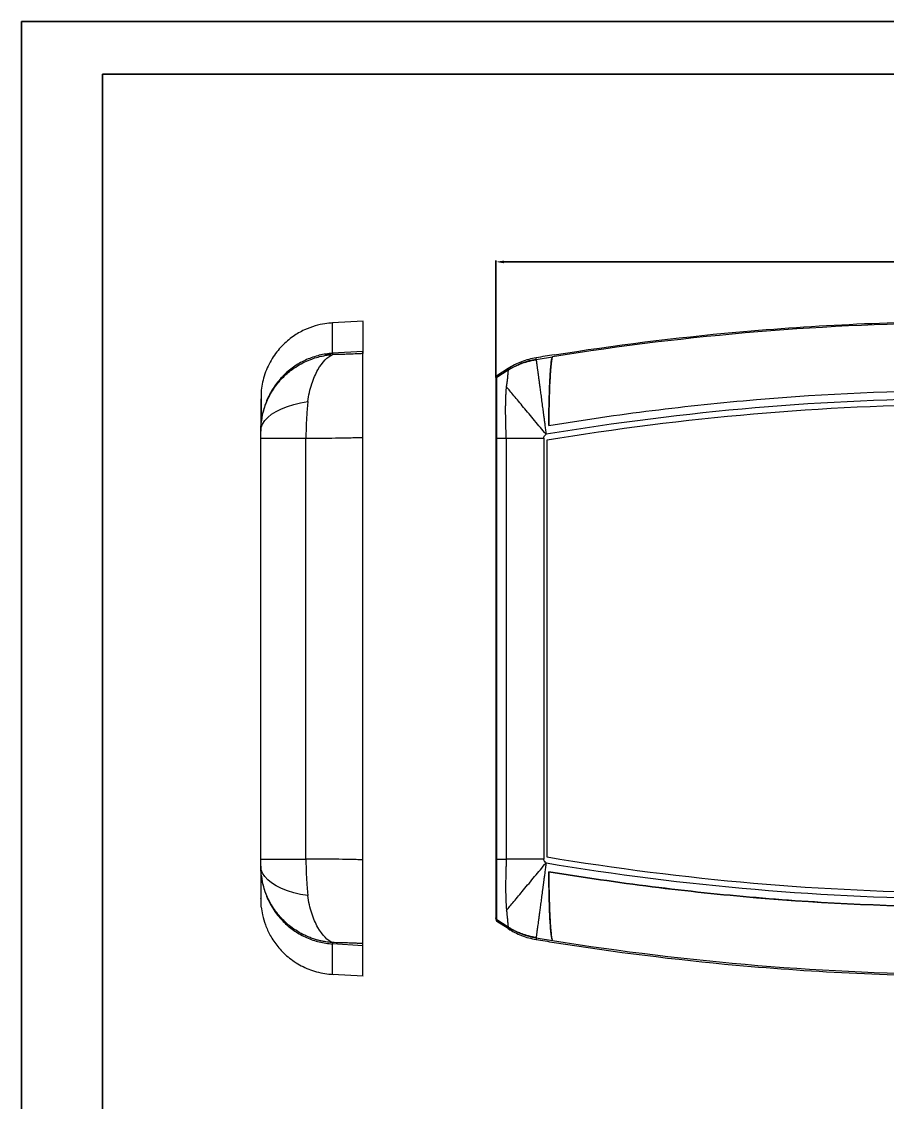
# Model space of a CAD drawing. Header units: inches. Extents: x 2883 to 4028, y 1129 to 1398.
# Drawn here: x 2882.9 to 2988.1, y 1266.4 to 1397.8 of the extents above; entities that cross this region are included whole.
import ezdxf

# ---------------------------------------------------------------- set-up
doc = ezdxf.new("R2010")
doc.units = ezdxf.units.IN
doc.header["$LTSCALE"] = 15
doc.styles.get("Standard").update_dxf_attribs({"font": 'txt', "bigfont": 'gbcbig.shx'})
doc.dimstyles.new('2.5', dxfattribs={"dimtxt": 2, "dimasz": 1, "dimexe": 0.18, "dimexo": 0.0625, "dimgap": 0.09, "dimtad": 0, "dimdsep": 46, "dimtxsty": 'Standard', "dimcen": 1, "dimclrd": 3, "dimclre": 3, "dimadec": 0, "dimazin": 2, "dimtfac": 1, "dimtofl": 0, "dimtmove": 0, "dimatfit": 3, "dimfxl": 1, "dimtolj": 1, "dimtzin": 0, "dimarcsym": 0})

# ---------------------------------------------------------------- blocks, each defined once
blk = doc.blocks.new('*D268')
at = {"color": 3, "lineweight": -2}
for p, q in [((2940.54, 1354.51), (2940.54, 1368.74)), ((2941.54, 1368.56), (2995.81, 1368.56)), ((3056.94, 1368.56), (3002.66, 1368.56)), ((3057.94, 1347.28), (3057.94, 1368.74))]:
    blk.add_line(p, q, dxfattribs=at)
at = {"color": 3}
for points in [[(2941.54, 1368.72), (2941.54, 1368.39), (2940.54, 1368.56)], [(3056.94, 1368.72), (3056.94, 1368.39), (3057.94, 1368.56)]]:
    blk.add_solid(points, dxfattribs=at)
at = {"layer": 'Defpoints', "color": 0}
for p in [(3057.94, 1368.56), (2940.54, 1354.45), (3057.94, 1347.22)]:
    blk.add_point(p, dxfattribs=at)
at = {"color": 0, "insert": (2999.24, 1368.56), "char_height": 2, "attachment_point": 5}
blk.add_mtext('\\A1;117.4', dxfattribs=at)

msp = doc.modelspace()

# ---------------------------------------------------------------- linework, layer by layer
for p, q in [((2882.911, 1397.774), (3263.365, 1397.774)), ((2882.911, 1397.774), (2882.911, 1128.767)), ((2892.756, 1391.369), (3256.96, 1391.369)), ((2892.756, 1391.369), (2892.756, 1135.172))]:
    msp.add_line(p, q)
at = {"color": 7, "linetype": 'Continuous', "lineweight": 15}
for p, q in [((2924.409, 1361.332), (2920.684, 1361.137)), ((2924.387, 1357.665), (2920.706, 1357.441)), ((2924.387, 1356.146), (2924.387, 1357.665)), ((2945.446, 1356.703), (2945.446, 1356.898)), ((2942.045, 1355.585), (2940.674, 1354.701)), ((2942.044, 1355.392), (2940.674, 1354.511)), ((2942.044, 1355.392), (2942.045, 1355.393)), ((2942.045, 1355.585), (2942.045, 1355.393)), ((2940.537, 1354.449), (2940.537, 1354.259)), ((2940.674, 1354.701), (2940.674, 1354.511)), ((2912.042, 1352.951), (2912.032, 1352.951)), ((2947.069, 1348.754), (2946.99, 1348.66)), ((2911.987, 1347.121), (2917.47, 1347.121)), ((2911.987, 1295.942), (2911.987, 1347.121)), ((2917.47, 1295.942), (2917.47, 1347.121)), ((2924.387, 1295.847), (2924.387, 1347.215)), ((2940.537, 1347.125), (2940.537, 1295.937)), ((2940.684, 1347.125), (2941.824, 1347.125)), ((2940.684, 1295.937), (2940.684, 1347.125)), ((2941.824, 1347.125), (2941.824, 1295.937)), ((2946.388, 1347.125), (2946.388, 1295.937)), ((2946.787, 1296.159), (2946.787, 1346.903)), ((2911.987, 1295.942), (2917.47, 1295.942)), ((2940.684, 1295.937), (2941.824, 1295.937)), ((2947.069, 1294.308), (2946.99, 1294.402)), ((2912.032, 1290.111), (2912.042, 1290.111)), ((2940.537, 1288.803), (2940.537, 1288.613)), ((2942.044, 1287.671), (2940.674, 1288.551)), ((2940.674, 1288.361), (2940.674, 1288.551)), ((2942.045, 1287.477), (2940.674, 1288.361)), ((2924.387, 1285.397), (2924.387, 1286.916)), ((2942.045, 1287.669), (2942.045, 1287.477)), ((2924.387, 1285.397), (2920.706, 1285.621)), ((2920.684, 1281.925), (2924.409, 1281.73)), ((2920.706, 1281.959), (2920.706, 1281.959))]:
    msp.add_line(p, q, dxfattribs=at)
at = {"color": 7, "linetype": 'Continuous', "lineweight": 15, "flags": 128}
for points in [[(2911.987, 1347.985), (2912.041, 1348.415), (2912.203, 1348.839), (2912.469, 1349.252), (2912.837, 1349.648), (2913.302, 1350.023), (2913.858, 1350.372), (2914.497, 1350.689), (2915.211, 1350.971), (2915.992, 1351.214), (2916.829, 1351.416), (2917.71, 1351.573)], [(2917.71, 1291.49), (2916.829, 1291.646), (2915.992, 1291.848), (2915.211, 1292.091), (2914.497, 1292.373), (2913.858, 1292.691), (2913.302, 1293.039), (2912.837, 1293.414), (2912.469, 1293.81), (2912.203, 1294.223), (2912.041, 1294.647), (2911.987, 1295.077)], [(2945.446, 1286.359), (2945.446, 1286.262), (2945.446, 1286.164)]]:
    msp.add_lwpolyline(points, dxfattribs=at)
at = {"color": 7, "linetype": 'Continuous', "lineweight": 15}
for centre, start, end in [((2946.916, 1347.816), 99.39147, 122.73229), ((2946.916, 1295.246), 237.26771, 260.60853)]:
    msp.add_arc(centre, 9.008, start, end, dxfattribs=at)
for points, knots in [([(2920.776, 1361.142), (2920.44, 1361.116), (2919.705, 1361.059), (2918.528, 1360.788), (2917.215, 1360.295), (2916.094, 1359.646), (2915.2, 1358.955), (2914.533, 1358.327), (2913.908, 1357.604), (2913.342, 1356.791), (2912.854, 1355.896), (2912.465, 1354.933), (2912.181, 1353.946), (2912.09, 1353.275), (2912.046, 1352.951)], [0, 0, 0, 0, 0.0776375, 0.1696974, 0.2769383, 0.3994945, 0.4663693, 0.5366606, 0.6100469, 0.6861112, 0.7643462, 0.844167, 0.9249312, 1, 1, 1, 1]), ([(2924.387, 1361.316), (2924.387, 1361.321), (2924.387, 1361.351), (2924.387, 1361.215), (2924.387, 1360.841), (2924.387, 1360.098), (2924.387, 1359.074), (2924.387, 1358.135), (2924.387, 1357.665)], [0, 0, 0, 0, 0.0317558, 0.1853752, 0.3885509, 0.5919198, 0.7958651, 1, 1, 1, 1]), ([(3047.73, 1357.441), (3031.144, 1359.952), (3014.367, 1361.205), (2980.77, 1361.065), (2964.008, 1359.672), (2947.444, 1357.028)], [0, 0, 0, 0, 0.5, 0.5, 1, 1, 1, 1]), ([(2947.637, 1357.254), (2954.982, 1358.422), (2962.349, 1359.343), (2974.627, 1360.454), (2979.524, 1360.785), (2989.338, 1361.226), (2994.256, 1361.335), (3009.036, 1361.323), (3018.869, 1360.863), (3034.991, 1359.375), (3041.276, 1358.609), (3047.537, 1357.665)], [0.09727704, 0.09727704, 0.09727704, 0.09727704, 0.28260282, 0.28260282, 0.40515184, 0.40515184, 0.52770086, 0.52770086, 0.7727989, 0.7727989, 0.93042382, 0.93042382, 0.93042382, 0.93042382]), ([(2911.987, 1347.985), (2911.988, 1348.086), (2911.99, 1348.288), (2912.006, 1348.592), (2912.031, 1348.899), (2912.067, 1349.209), (2912.115, 1349.52), (2912.173, 1349.833), (2912.243, 1350.146), (2912.324, 1350.46), (2912.418, 1350.773), (2912.523, 1351.085), (2912.797, 1351.812), (2913.375, 1352.955), (2914.395, 1354.282), (2915.712, 1355.482), (2916.981, 1356.264), (2918.134, 1356.747), (2918.909, 1356.991), (2919.593, 1357.146), (2920.181, 1357.24), (2920.542, 1357.271), (2920.706, 1357.286)], [0, 0, 0, 0, 0.0215376, 0.0433295, 0.0653682, 0.0876452, 0.1101515, 0.1328773, 0.155812, 0.1789444, 0.2022627, 0.2257544, 0.2494064, 0.3686741, 0.4982889, 0.6048017, 0.7481697, 0.8142158, 0.8721122, 0.9221402, 0.9646477, 1, 1, 1, 1]), ([(2920.706, 1357.441), (2920.157, 1357.407), (2919.62, 1357.325), (2918.831, 1357.132), (2918.57, 1357.056), (2918.055, 1356.881), (2917.799, 1356.781), (2917.047, 1356.447), (2916.573, 1356.184), (2915.898, 1355.729), (2915.68, 1355.567), (2915.256, 1355.223), (2915.05, 1355.04), (2914.46, 1354.469), (2914.105, 1354.059), (2913.627, 1353.4), (2913.477, 1353.173), (2913.195, 1352.704), (2913.064, 1352.462), (2912.704, 1351.725), (2912.51, 1351.219), (2912.208, 1350.175), (2912.101, 1349.635), (2912.042, 1349.087)], [0, 0, 0, 0, 0.125, 0.125, 0.1875, 0.1875, 0.25, 0.25, 0.375, 0.375, 0.4375, 0.4375, 0.5, 0.5, 0.625, 0.625, 0.6875, 0.6875, 0.75, 0.75, 0.875, 0.875, 1, 1, 1, 1]), ([(2917.71, 1351.573), (2917.797, 1352.334), (2917.959, 1353.055), (2918.381, 1354.364), (2918.637, 1354.939), (2919.475, 1356.409), (2920.108, 1357.028), (2920.706, 1357.286)], [0, 0, 0, 0, 0.25, 0.25, 0.5, 0.5, 1, 1, 1, 1]), ([(2919.792, 1357.308), (2919.963, 1357.346), (2920.264, 1357.415), (2920.573, 1357.433), (2920.706, 1357.441)], [0, 0, 0, 0, 0.56732277, 1, 1, 1, 1]), ([(2924.387, 1357.407), (2924.232, 1357.398), (2923.92, 1357.382), (2923.298, 1357.352), (2922.718, 1357.328), (2922.103, 1357.308), (2921.626, 1357.296), (2921.133, 1357.288), (2920.837, 1357.286), (2920.706, 1357.286)], [0, 0, 0, 0, 0.1254548, 0.2507806, 0.5006956, 0.5931903, 0.7499195, 0.8899007, 1, 1, 1, 1]), ([(2924.387, 1347.215), (2924.387, 1347.829), (2924.387, 1348.434), (2924.387, 1349.327), (2924.387, 1349.623), (2924.387, 1350.21), (2924.387, 1350.502), (2924.387, 1351.364), (2924.387, 1351.911), (2924.387, 1352.695), (2924.387, 1352.95), (2924.387, 1353.446), (2924.387, 1353.689), (2924.387, 1354.385), (2924.387, 1354.809), (2924.387, 1355.385), (2924.387, 1355.567), (2924.387, 1355.911), (2924.387, 1356.073), (2924.387, 1356.519), (2924.387, 1356.767), (2924.387, 1357.163), (2924.387, 1357.312), (2924.387, 1357.407)], [0, 0, 0, 0, 0.125, 0.125, 0.1875, 0.1875, 0.25, 0.25, 0.375, 0.375, 0.4375, 0.4375, 0.5, 0.5, 0.625, 0.625, 0.6875, 0.6875, 0.75, 0.75, 0.875, 0.875, 1, 1, 1, 1]), ([(2942.044, 1355.392), (2942.115, 1355.436), (2942.245, 1355.517), (2942.509, 1355.669), (2942.817, 1355.833), (2943.231, 1356.027), (2943.621, 1356.186), (2944.03, 1356.33), (2944.434, 1356.452), (2944.915, 1356.572), (2945.265, 1356.632), (2945.451, 1356.663)], [0, 0, 0, 0, 0.0688641, 0.125094, 0.2500779, 0.3553807, 0.5000512, 0.5950049, 0.710163, 0.8452975, 1, 1, 1, 1]), ([(2945.446, 1356.898), (2944.841, 1356.798), (2944.248, 1356.636), (2943.104, 1356.194), (2942.56, 1355.917), (2942.045, 1355.585)], [0, 0, 0, 0, 0.5, 0.5, 1, 1, 1, 1]), ([(2945.451, 1356.663), (2945.453, 1356.651), (2945.456, 1356.627), (2945.463, 1356.578), (2945.471, 1356.517), (2945.481, 1356.446), (2945.492, 1356.362), (2945.505, 1356.266), (2945.52, 1356.159), (2945.536, 1356.039), (2945.554, 1355.907), (2945.573, 1355.763), (2945.594, 1355.606), (2945.617, 1355.438), (2945.641, 1355.258), (2945.667, 1355.066), (2945.695, 1354.862), (2945.724, 1354.648), (2945.754, 1354.422), (2945.786, 1354.187), (2945.819, 1353.941), (2945.867, 1353.583), (2945.934, 1353.084), (2946.024, 1352.412), (2946.123, 1351.67), (2946.207, 1351.036), (2946.274, 1350.532), (2946.322, 1350.162), (2946.378, 1349.74), (2946.44, 1349.268), (2946.508, 1348.748), (2946.581, 1348.183), (2946.632, 1347.792), (2946.658, 1347.591)], [0, 0, 0, 0, 0.0231051, 0.046486, 0.0701335, 0.094038, 0.1181887, 0.1425743, 0.1671823, 0.1919997, 0.2170127, 0.2422066, 0.267566, 0.293075, 0.318717, 0.3444749, 0.3703311, 0.3962675, 0.4222657, 0.4483072, 0.474373, 0.5004444, 0.5583956, 0.619418, 0.6832021, 0.7493673, 0.774647, 0.8037305, 0.8364776, 0.8727125, 0.9122212, 0.9547489, 1, 1, 1, 1]), ([(2947.444, 1357.028), (2947.415, 1356.994), (2947.387, 1356.912), (2947.345, 1356.718), (2947.332, 1356.642), (2947.305, 1356.465), (2947.291, 1356.365), (2947.252, 1356.031), (2947.227, 1355.766), (2947.192, 1355.31), (2947.18, 1355.148), (2947.158, 1354.803), (2947.147, 1354.62), (2947.116, 1354.048), (2947.098, 1353.637), (2947.073, 1352.977), (2947.065, 1352.75), (2947.05, 1352.28), (2947.043, 1352.037), (2947.024, 1351.3), (2947.014, 1350.793), (2946.998, 1349.749), (2946.993, 1349.208), (2946.99, 1348.66)], [0, 0, 0, 0, 0.125, 0.125, 0.1875, 0.1875, 0.25, 0.25, 0.375, 0.375, 0.4375, 0.4375, 0.5, 0.5, 0.625, 0.625, 0.6875, 0.6875, 0.75, 0.75, 0.875, 0.875, 1, 1, 1, 1]), ([(2946.99, 1348.66), (2946.993, 1349.208), (2946.998, 1349.742), (2947.014, 1350.786), (2947.024, 1351.296), (2947.049, 1352.285), (2947.064, 1352.752), (2947.089, 1353.412), (2947.098, 1353.625), (2947.117, 1354.038), (2947.126, 1354.238), (2947.157, 1354.811), (2947.18, 1355.154), (2947.215, 1355.611), (2947.227, 1355.753), (2947.252, 1356.018), (2947.265, 1356.142), (2947.304, 1356.476), (2947.331, 1356.652), (2947.386, 1356.911), (2947.415, 1356.994), (2947.444, 1357.028)], [0, 0, 0, 0, 0.125, 0.125, 0.25, 0.25, 0.375, 0.375, 0.4375, 0.4375, 0.5, 0.5, 0.625, 0.625, 0.6875, 0.6875, 0.75, 0.75, 0.875, 0.875, 1, 1, 1, 1]), ([(2942.021, 1355.142), (2942.019, 1355.124), (2942.017, 1355.099), (2942.014, 1355.058), (2942.012, 1355.038), (2942.008, 1354.998), (2942.007, 1354.978), (2942.003, 1354.939), (2942, 1354.921), (2941.998, 1354.9)], [0, 0, 0, 0, 0.25, 0.25, 0.5, 0.5, 0.75, 0.75, 1, 1, 1, 1]), ([(2942.044, 1355.392), (2942.043, 1355.377), (2942.04, 1355.345), (2942.034, 1355.277), (2942.031, 1355.251), (2942.028, 1355.211), (2942.026, 1355.197), (2942.024, 1355.17), (2942.022, 1355.157), (2942.021, 1355.142)], [0, 0, 0, 0, 0.5, 0.5, 0.75, 0.75, 0.875, 0.875, 1, 1, 1, 1]), ([(2940.674, 1354.511), (2940.634, 1354.485), (2940.598, 1354.447), (2940.549, 1354.358), (2940.537, 1354.307), (2940.537, 1354.259)], [0, 0, 0, 0, 0.5, 0.5, 1, 1, 1, 1]), ([(2940.537, 1354.259), (2940.537, 1354.254), (2940.537, 1354.244), (2940.537, 1354.217), (2940.537, 1354.178), (2940.537, 1354.125), (2940.537, 1354.013), (2940.537, 1353.843), (2940.537, 1353.597), (2940.537, 1353.321), (2940.537, 1352.949), (2940.537, 1352.49), (2940.537, 1352.063), (2940.537, 1351.659), (2940.537, 1351.269), (2940.537, 1350.859), (2940.537, 1350.432), (2940.537, 1349.989), (2940.537, 1349.533), (2940.537, 1349.066), (2940.537, 1348.589), (2940.537, 1348.106), (2940.537, 1347.617), (2940.537, 1347.289), (2940.537, 1347.125)], [0, 0, 0, 0, 0.0213282, 0.0445647, 0.0697039, 0.0967357, 0.1256452, 0.2070813, 0.2506998, 0.296973, 0.3754232, 0.4420322, 0.4998742, 0.5451248, 0.5904017, 0.6357221, 0.6810935, 0.7265163, 0.7719871, 0.8175008, 0.8630542, 0.9086481, 0.9542908, 1, 1, 1, 1]), ([(2940.684, 1347.125), (2940.684, 1347.218), (2940.684, 1347.405), (2940.683, 1347.685), (2940.683, 1347.964), (2940.682, 1348.241), (2940.682, 1348.517), (2940.681, 1348.79), (2940.681, 1349.061), (2940.68, 1349.329), (2940.68, 1349.594), (2940.68, 1349.856), (2940.679, 1350.113), (2940.679, 1350.367), (2940.679, 1350.616), (2940.678, 1350.86), (2940.678, 1351.098), (2940.678, 1351.332), (2940.678, 1351.559), (2940.677, 1351.78), (2940.677, 1351.994), (2940.677, 1352.268), (2940.676, 1352.661), (2940.674, 1353.132), (2940.672, 1353.538), (2940.671, 1353.829), (2940.672, 1354.086), (2940.674, 1354.28), (2940.675, 1354.411), (2940.676, 1354.479), (2940.675, 1354.501), (2940.674, 1354.511)], [0, 0, 0, 0, 0.0251738, 0.0503188, 0.0754399, 0.1005408, 0.1256244, 0.1506926, 0.1757466, 0.2007874, 0.2258151, 0.2508299, 0.2758317, 0.3008204, 0.325796, 0.3507589, 0.3757097, 0.4006498, 0.4255811, 0.4505063, 0.4754292, 0.5003545, 0.5492706, 0.6249649, 0.6997534, 0.7500954, 0.795013, 0.875234, 0.9226016, 0.9642008, 1, 1, 1, 1]), ([(2941.852, 1353.356), (2941.86, 1353.429), (2941.876, 1353.564), (2941.881, 1353.687), (2941.883, 1353.743)], [0, 0, 0, 0, 0.5363125, 1, 1, 1, 1]), ([(2941.971, 1354.583), (2941.969, 1354.564), (2941.968, 1354.548), (2941.964, 1354.515), (2941.959, 1354.465), (2941.947, 1354.339), (2941.936, 1354.224), (2941.922, 1354.073), (2941.914, 1354), (2941.903, 1353.899), (2941.899, 1353.867), (2941.893, 1353.82), (2941.89, 1353.797), (2941.886, 1353.771), (2941.885, 1353.76), (2941.884, 1353.752), (2941.883, 1353.75), (2941.883, 1353.743)], [0, 0, 0, 0, 0.0625, 0.0625, 0.125, 0.25, 0.5, 0.5, 0.75, 0.75, 0.875, 0.875, 0.9375, 0.96875, 0.984375, 0.984375, 1, 1, 1, 1]), ([(2941.998, 1354.9), (2941.997, 1354.888), (2941.996, 1354.873), (2941.994, 1354.845), (2941.993, 1354.831), (2941.99, 1354.795), (2941.987, 1354.771), (2941.983, 1354.724), (2941.98, 1354.7), (2941.976, 1354.643), (2941.973, 1354.611), (2941.971, 1354.583)], [0, 0, 0, 0, 0.125, 0.125, 0.25, 0.25, 0.5, 0.5, 0.75, 0.75, 1, 1, 1, 1]), ([(2912.042, 1352.921), (2912.042, 1352.93), (2912.042, 1352.955), (2912.042, 1352.837), (2912.042, 1352.628), (2912.042, 1352.303), (2912.042, 1351.875), (2912.042, 1351.34), (2912.042, 1350.698), (2912.042, 1349.958), (2912.042, 1349.378), (2912.042, 1349.087)], [0, 0, 0, 0, 0.063141, 0.1798375, 0.2965733, 0.4134271, 0.53032, 0.6476434, 0.7650058, 0.8824839, 1, 1, 1, 1]), ([(2912.042, 1352.921), (2912.042, 1352.93), (2912.042, 1352.955), (2912.042, 1352.837), (2912.042, 1352.628), (2912.042, 1352.303), (2912.042, 1351.875), (2912.042, 1351.34), (2912.042, 1350.698), (2912.042, 1349.958), (2912.042, 1349.378), (2912.042, 1349.087)], [0, 0, 0, 0, 0.0631432, 0.1798394, 0.296575, 0.4134285, 0.5303211, 0.6476442, 0.7650063, 0.8824842, 1, 1, 1, 1]), ([(2941.75, 1351.451), (2941.752, 1351.523), (2941.756, 1351.667), (2941.761, 1351.877), (2941.767, 1352.117), (2941.778, 1352.386), (2941.793, 1352.581), (2941.801, 1352.678)], [0, 0, 0, 0, 0.1669188, 0.3335188, 0.4999502, 0.7496647, 1, 1, 1, 1]), ([(2941.801, 1352.678), (2941.801, 1352.733), (2941.803, 1352.849), (2941.814, 1353.01), (2941.831, 1353.183), (2941.844, 1353.292), (2941.852, 1353.356)], [0, 0, 0, 0, 0.2367451, 0.4999252, 0.7076513, 1, 1, 1, 1]), ([(2946.658, 1347.591), (2946.203, 1348.136), (2945.734, 1348.698), (2944.81, 1349.807), (2944.356, 1350.353), (2943.504, 1351.374), (2943.107, 1351.85), (2942.407, 1352.69), (2942.103, 1353.055), (2941.852, 1353.356)], [0, 0, 0, 0, 0.25, 0.25, 0.5, 0.5, 0.75, 0.75, 1, 1, 1, 1]), ([(2946.99, 1348.66), (2951.173, 1349.35), (2955.367, 1349.961), (2963.778, 1351.014), (2967.997, 1351.458), (2980.658, 1352.534), (2989.115, 1352.913), (3001.826, 1352.966), (3006.068, 1352.898), (3014.529, 1352.592), (3018.752, 1352.353), (3027.185, 1351.707), (3031.395, 1351.3), (3039.799, 1350.319), (3043.995, 1349.743), (3048.184, 1349.087)], [0, 0, 0, 0, 0.125, 0.125, 0.25, 0.25, 0.5, 0.5, 0.625, 0.625, 0.75, 0.75, 0.875, 0.875, 1, 1, 1, 1]), ([(2946.99, 1348.66), (2951.173, 1349.35), (2955.367, 1349.961), (2963.778, 1351.014), (2967.997, 1351.458), (2980.658, 1352.534), (2989.115, 1352.913), (3001.826, 1352.966), (3006.068, 1352.898), (3014.529, 1352.592), (3018.752, 1352.353), (3027.185, 1351.707), (3031.395, 1351.3), (3039.799, 1350.319), (3043.995, 1349.743), (3048.184, 1349.087)], [0, 0, 0, 0, 0.125, 0.125, 0.25, 0.25, 0.5, 0.5, 0.625, 0.625, 0.75, 0.75, 0.875, 0.875, 1, 1, 1, 1]), ([(2911.987, 1351.914), (2911.987, 1351.921), (2911.987, 1351.94), (2911.987, 1351.674), (2911.987, 1351.154), (2911.987, 1350.36), (2911.987, 1349.333), (2911.987, 1348.435), (2911.987, 1347.985)], [0, 0, 0, 0, 0.0980348, 0.27826145, 0.45896046, 0.63909391, 0.81933046, 1, 1, 1, 1]), ([(2917.71, 1351.573), (2917.699, 1351.474), (2917.677, 1351.276), (2917.647, 1350.974), (2917.619, 1350.667), (2917.593, 1350.356), (2917.57, 1350.041), (2917.549, 1349.723), (2917.531, 1349.402), (2917.515, 1349.078), (2917.501, 1348.753), (2917.49, 1348.427), (2917.482, 1348.1), (2917.475, 1347.773), (2917.471, 1347.447), (2917.471, 1347.229), (2917.47, 1347.121)], [0, 0, 0, 0, 0.0710566, 0.1423374, 0.2138012, 0.2854063, 0.3571109, 0.4288726, 0.5006493, 0.5723986, 0.6440785, 0.7156475, 0.7870642, 0.8582883, 0.9292798, 1, 1, 1, 1]), ([(2941.745, 1350.782), (2941.745, 1350.831), (2941.745, 1350.944), (2941.747, 1351.123), (2941.75, 1351.298), (2941.75, 1351.406), (2941.75, 1351.451)], [0, 0, 0, 0, 0.2121961, 0.5000661, 0.7965447, 1, 1, 1, 1]), ([(3048.749, 1347.985), (3031.866, 1350.671), (3014.788, 1352.015), (2980.585, 1351.881), (2963.521, 1350.404), (2946.658, 1347.591)], [0, 0, 0, 0, 0.5, 0.5, 1, 1, 1, 1]), ([(2946.787, 1346.903), (2963.417, 1349.676), (2980.25, 1351.148), (3013.979, 1351.343), (3030.833, 1350.064), (3047.487, 1347.475)], [0, 0, 0, 0, 0.5, 0.5, 1, 1, 1, 1]), ([(2941.746, 1350.09), (2941.745, 1350.168), (2941.744, 1350.325), (2941.743, 1350.555), (2941.744, 1350.707), (2941.745, 1350.782)], [0, 0, 0, 0, 0.334669, 0.6679838, 1, 1, 1, 1]), ([(2941.824, 1347.125), (2941.822, 1347.161), (2941.815, 1347.305), (2941.806, 1347.558), (2941.793, 1347.898), (2941.782, 1348.256), (2941.769, 1348.705), (2941.757, 1349.19), (2941.748, 1349.676), (2941.747, 1349.962), (2941.746, 1350.09)], [0, 0, 0, 0, 0.0357255, 0.1425649, 0.2496521, 0.3731223, 0.499596, 0.698936, 0.8653649, 1, 1, 1, 1]), ([(2911.987, 1347.121), (2911.987, 1347.164), (2911.987, 1347.249), (2911.987, 1347.377), (2911.987, 1347.503), (2911.987, 1347.626), (2911.987, 1347.748), (2911.987, 1347.868), (2911.987, 1347.946), (2911.987, 1347.985)], [0, 0, 0, 0, 0.14383558, 0.28624439, 0.42788163, 0.56941321, 0.71150653, 0.85482116, 1, 1, 1, 1]), ([(2917.47, 1347.121), (2918.666, 1347.119), (2919.877, 1347.127), (2921.63, 1347.151), (2922.204, 1347.162), (2923.044, 1347.18), (2923.321, 1347.186), (2923.729, 1347.197), (2923.864, 1347.2), (2924.134, 1347.207), (2924.292, 1347.211), (2924.387, 1347.215)], [0, 0, 0, 0, 0.5, 0.5, 0.75, 0.75, 0.875, 0.875, 0.9375, 0.9375, 1, 1, 1, 1]), ([(2940.684, 1347.125), (2940.642, 1347.125), (2940.603, 1347.125), (2940.55, 1347.125), (2940.537, 1347.125), (2940.537, 1347.125)], [0, 0, 0, 0, 0.5, 0.5, 1, 1, 1, 1]), ([(2941.824, 1347.125), (2942.511, 1347.125), (2943.253, 1347.125), (2944.792, 1347.125), (2945.59, 1347.125), (2946.388, 1347.125)], [0, 0, 0, 0, 0.5, 0.5, 1, 1, 1, 1]), ([(2946.388, 1347.125), (2946.387, 1347.173), (2946.383, 1347.221), (2946.408, 1347.313), (2946.432, 1347.354), (2946.515, 1347.468), (2946.586, 1347.531), (2946.658, 1347.591)], [0, 0, 0, 0, 0.25, 0.25, 0.5, 0.5, 1, 1, 1, 1]), ([(2924.387, 1295.847), (2924.292, 1295.851), (2924.134, 1295.855), (2923.864, 1295.862), (2923.729, 1295.866), (2923.321, 1295.876), (2923.044, 1295.882), (2922.204, 1295.901), (2921.63, 1295.911), (2919.877, 1295.935), (2918.666, 1295.943), (2917.47, 1295.942)], [0, 0, 0, 0, 0.0625, 0.0625, 0.125, 0.125, 0.25, 0.25, 0.5, 0.5, 1, 1, 1, 1]), ([(2917.47, 1295.942), (2917.471, 1295.833), (2917.471, 1295.615), (2917.475, 1295.289), (2917.482, 1294.962), (2917.49, 1294.635), (2917.501, 1294.309), (2917.515, 1293.984), (2917.531, 1293.661), (2917.549, 1293.34), (2917.57, 1293.021), (2917.593, 1292.706), (2917.619, 1292.395), (2917.647, 1292.088), (2917.677, 1291.786), (2917.699, 1291.588), (2917.71, 1291.49)], [0, 0, 0, 0, 0.0707202, 0.1417117, 0.2129358, 0.2843525, 0.3559215, 0.4276014, 0.4993507, 0.5711274, 0.6428891, 0.7145937, 0.7861988, 0.8576626, 0.9289434, 1, 1, 1, 1]), ([(2924.387, 1285.656), (2924.387, 1285.75), (2924.387, 1285.897), (2924.387, 1286.193), (2924.387, 1286.304), (2924.387, 1286.552), (2924.387, 1286.69), (2924.387, 1287.138), (2924.387, 1287.48), (2924.387, 1288.055), (2924.387, 1288.257), (2924.387, 1288.683), (2924.387, 1288.908), (2924.387, 1289.604), (2924.387, 1290.098), (2924.387, 1290.882), (2924.387, 1291.15), (2924.387, 1291.701), (2924.387, 1291.985), (2924.387, 1292.843), (2924.387, 1293.427), (2924.387, 1294.62), (2924.387, 1295.233), (2924.387, 1295.847)], [0, 0, 0, 0, 0.125, 0.125, 0.1875, 0.1875, 0.25, 0.25, 0.375, 0.375, 0.4375, 0.4375, 0.5, 0.5, 0.625, 0.625, 0.6875, 0.6875, 0.75, 0.75, 0.875, 0.875, 1, 1, 1, 1]), ([(2940.685, 1295.937), (2940.642, 1295.937), (2940.603, 1295.937), (2940.55, 1295.937), (2940.537, 1295.937), (2940.537, 1295.937)], [0, 0, 0, 0, 0.5, 0.5, 1, 1, 1, 1]), ([(2940.537, 1295.937), (2940.537, 1295.86), (2940.537, 1295.699), (2940.537, 1295.449), (2940.537, 1295.179), (2940.537, 1294.891), (2940.537, 1294.4), (2940.537, 1293.863), (2940.537, 1293.279), (2940.537, 1292.73), (2940.537, 1292.129), (2940.537, 1291.534), (2940.537, 1291.068), (2940.537, 1290.689), (2940.537, 1290.369), (2940.537, 1290.075), (2940.537, 1289.808), (2940.537, 1289.569), (2940.537, 1289.36), (2940.537, 1289.181), (2940.537, 1289.034), (2940.537, 1288.921), (2940.537, 1288.84), (2940.537, 1288.815), (2940.537, 1288.803)], [0, 0, 0, 0, 0.0215009, 0.0448287, 0.0699775, 0.0969367, 0.1256909, 0.2089947, 0.2507966, 0.2984935, 0.3755018, 0.4415367, 0.4999227, 0.5451775, 0.5904511, 0.6357577, 0.681104, 0.7264921, 0.7719226, 0.8173976, 0.8629237, 0.9085145, 0.9541942, 1, 1, 1, 1]), ([(2940.674, 1288.551), (2940.674, 1288.557), (2940.674, 1288.567), (2940.674, 1288.595), (2940.674, 1288.632), (2940.674, 1288.678), (2940.674, 1288.732), (2940.674, 1288.795), (2940.674, 1288.866), (2940.674, 1288.946), (2940.674, 1289.034), (2940.674, 1289.13), (2940.674, 1289.262), (2940.674, 1289.511), (2940.675, 1289.903), (2940.676, 1290.395), (2940.677, 1290.862), (2940.677, 1291.365), (2940.677, 1291.974), (2940.677, 1292.613), (2940.677, 1293.184), (2940.679, 1293.798), (2940.682, 1294.419), (2940.684, 1295.049), (2940.685, 1295.511), (2940.685, 1295.802), (2940.685, 1295.937)], [0, 0, 0, 0, 0.0228821, 0.0457262, 0.0685382, 0.0913229, 0.1140843, 0.1368255, 0.1595488, 0.182256, 0.2049482, 0.2276261, 0.2502901, 0.2908571, 0.3755134, 0.4469717, 0.5002009, 0.5539769, 0.6247957, 0.699881, 0.7498971, 0.792122, 0.8750959, 0.9218457, 0.9634945, 1, 1, 1, 1]), ([(2941.823, 1295.937), (2941.822, 1295.932), (2941.819, 1295.91), (2941.817, 1295.849), (2941.81, 1295.723), (2941.803, 1295.493), (2941.791, 1295.155), (2941.781, 1294.784), (2941.767, 1294.285), (2941.752, 1293.812), (2941.744, 1293.327), (2941.744, 1293.089), (2941.743, 1292.97)], [0, 0, 0, 0, 0.0050317, 0.0224236, 0.0597562, 0.1296115, 0.2497187, 0.3952833, 0.4995681, 0.7493359, 0.8748742, 1, 1, 1, 1]), ([(2946.388, 1295.937), (2945.59, 1295.937), (2944.792, 1295.937), (2943.253, 1295.937), (2942.511, 1295.937), (2941.824, 1295.937)], [0, 0, 0, 0, 0.5, 0.5, 1, 1, 1, 1]), ([(2946.658, 1295.471), (2946.586, 1295.532), (2946.515, 1295.594), (2946.432, 1295.708), (2946.408, 1295.749), (2946.383, 1295.841), (2946.387, 1295.889), (2946.388, 1295.937)], [0, 0, 0, 0, 0.5, 0.5, 0.75, 0.75, 1, 1, 1, 1]), ([(3047.487, 1295.587), (3030.833, 1292.998), (3013.979, 1291.719), (2980.25, 1291.914), (2963.417, 1293.386), (2946.787, 1296.159)], [0, 0, 0, 0, 0.5, 0.5, 1, 1, 1, 1]), ([(2920.706, 1285.776), (2920.607, 1285.784), (2920.397, 1285.801), (2920.064, 1285.842), (2919.694, 1285.901), (2919.285, 1285.984), (2918.84, 1286.097), (2918.36, 1286.244), (2917.847, 1286.434), (2916.886, 1286.857), (2915.712, 1287.58), (2914.395, 1288.78), (2913.375, 1290.107), (2912.755, 1291.332), (2912.431, 1292.234), (2912.265, 1292.808), (2912.139, 1293.383), (2912.051, 1293.954), (2911.997, 1294.518), (2911.991, 1294.892), (2911.987, 1295.077)], [0, 0, 0, 0, 0.0212773, 0.0452972, 0.0721481, 0.1019201, 0.1347016, 0.1705753, 0.2096129, 0.2518689, 0.3952326, 0.5017466, 0.6313564, 0.7506259, 0.7938591, 0.8365177, 0.8785258, 0.9198147, 0.9603237, 1, 1, 1, 1]), ([(2911.987, 1295.077), (2911.987, 1294.602), (2911.987, 1293.652), (2911.987, 1292.589), (2911.987, 1291.786), (2911.987, 1291.297), (2911.987, 1291.083), (2911.987, 1291.134), (2911.987, 1291.147)], [0, 0, 0, 0, 0.1869968, 0.3735218, 0.5601252, 0.7470528, 0.9334896, 1, 1, 1, 1]), ([(2941.852, 1289.706), (2942.103, 1290.007), (2942.407, 1290.372), (2943.107, 1291.212), (2943.504, 1291.688), (2944.356, 1292.71), (2944.81, 1293.255), (2945.734, 1294.364), (2946.203, 1294.926), (2946.658, 1295.471)], [0, 0, 0, 0, 0.25, 0.25, 0.5, 0.5, 0.75, 0.75, 1, 1, 1, 1]), ([(2946.658, 1295.471), (2946.645, 1295.369), (2946.619, 1295.168), (2946.58, 1294.87), (2946.543, 1294.582), (2946.506, 1294.305), (2946.472, 1294.039), (2946.438, 1293.784), (2946.407, 1293.541), (2946.376, 1293.311), (2946.348, 1293.094), (2946.321, 1292.889), (2946.296, 1292.697), (2946.272, 1292.519), (2946.25, 1292.354), (2946.2, 1291.972), (2946.123, 1291.393), (2946.024, 1290.65), (2945.934, 1289.978), (2945.858, 1289.406), (2945.792, 1288.916), (2945.734, 1288.492), (2945.682, 1288.103), (2945.634, 1287.751), (2945.592, 1287.438), (2945.555, 1287.164), (2945.523, 1286.931), (2945.497, 1286.738), (2945.477, 1286.586), (2945.461, 1286.469), (2945.455, 1286.422), (2945.451, 1286.399)], [0, 0, 0, 0, 0.0229496, 0.0452581, 0.066885, 0.087792, 0.1079434, 0.1273061, 0.1458495, 0.1635456, 0.180369, 0.1962967, 0.2113078, 0.2253838, 0.2385083, 0.2506668, 0.3168322, 0.380618, 0.4416438, 0.4995998, 0.5469939, 0.5943188, 0.6414618, 0.6883129, 0.7347658, 0.78072, 0.8260815, 0.8707638, 0.914689, 0.9577877, 1, 1, 1, 1]), ([(2946.658, 1295.471), (2963.521, 1292.658), (2980.585, 1291.181), (3014.788, 1291.047), (3031.866, 1292.391), (3048.749, 1295.077)], [0, 0, 0, 0, 0.5, 0.5, 1, 1, 1, 1]), ([(2912.042, 1293.975), (2912.101, 1293.427), (2912.207, 1292.893), (2912.507, 1291.851), (2912.703, 1291.341), (2913.184, 1290.353), (2913.464, 1289.887), (2913.942, 1289.228), (2914.11, 1289.015), (2914.467, 1288.603), (2914.656, 1288.403), (2915.247, 1287.831), (2915.669, 1287.489), (2916.342, 1287.034), (2916.574, 1286.892), (2917.051, 1286.627), (2917.297, 1286.504), (2918.048, 1286.171), (2918.561, 1285.996), (2919.615, 1285.738), (2920.157, 1285.655), (2920.706, 1285.621)], [0, 0, 0, 0, 0.125, 0.125, 0.25, 0.25, 0.375, 0.375, 0.4375, 0.4375, 0.5, 0.5, 0.625, 0.625, 0.6875, 0.6875, 0.75, 0.75, 0.875, 0.875, 1, 1, 1, 1]), ([(2912.042, 1290.143), (2912.042, 1290.133), (2912.042, 1290.106), (2912.042, 1290.225), (2912.042, 1290.434), (2912.042, 1290.759), (2912.042, 1291.187), (2912.042, 1291.721), (2912.042, 1292.365), (2912.042, 1293.01), (2912.042, 1293.483), (2912.042, 1293.667)], [0, 0, 0, 0, 0.071919, 0.1930337, 0.3141893, 0.4354672, 0.5567858, 0.6785512, 0.800357, 0.9222829, 1, 1, 1, 1]), ([(2946.99, 1294.402), (2946.993, 1293.854), (2946.998, 1293.32), (2947.014, 1292.276), (2947.024, 1291.766), (2947.049, 1290.777), (2947.064, 1290.31), (2947.089, 1289.65), (2947.098, 1289.437), (2947.117, 1289.025), (2947.126, 1288.824), (2947.157, 1288.251), (2947.18, 1287.908), (2947.215, 1287.451), (2947.227, 1287.309), (2947.252, 1287.044), (2947.265, 1286.92), (2947.304, 1286.586), (2947.331, 1286.411), (2947.386, 1286.152), (2947.415, 1286.068), (2947.444, 1286.034)], [0, 0, 0, 0, 0.125, 0.125, 0.25, 0.25, 0.375, 0.375, 0.4375, 0.4375, 0.5, 0.5, 0.625, 0.625, 0.6875, 0.6875, 0.75, 0.75, 0.875, 0.875, 1, 1, 1, 1]), ([(3048.184, 1293.975), (3043.995, 1293.319), (3039.796, 1292.743), (3031.376, 1291.76), (3027.154, 1291.352), (3014.484, 1290.383), (3006.024, 1290.077), (2993.313, 1290.132), (2989.072, 1290.237), (2980.614, 1290.615), (2976.393, 1290.89), (2967.966, 1291.607), (2963.76, 1292.05), (2955.363, 1293.102), (2951.173, 1293.712), (2946.99, 1294.402)], [0, 0, 0, 0, 0.125, 0.125, 0.25, 0.25, 0.5, 0.5, 0.625, 0.625, 0.75, 0.75, 0.875, 0.875, 1, 1, 1, 1]), ([(2946.99, 1294.402), (2951.173, 1293.712), (2955.367, 1293.101), (2963.778, 1292.048), (2967.997, 1291.604), (2980.658, 1290.528), (2989.115, 1290.149), (3001.826, 1290.096), (3006.068, 1290.164), (3014.529, 1290.47), (3018.752, 1290.709), (3027.185, 1291.355), (3031.395, 1291.762), (3039.799, 1292.744), (3043.995, 1293.319), (3048.184, 1293.975)], [0, 0, 0, 0, 0.125, 0.125, 0.25, 0.25, 0.5, 0.5, 0.625, 0.625, 0.75, 0.75, 0.875, 0.875, 1, 1, 1, 1]), ([(2947.396, 1286.168), (2947.385, 1286.193), (2947.348, 1286.283), (2947.286, 1286.706), (2947.213, 1287.42), (2947.149, 1288.364), (2947.092, 1289.511), (2947.046, 1290.819), (2947.012, 1292.273), (2946.996, 1293.489), (2946.991, 1294.211), (2946.99, 1294.402)], [0, 0, 0, 0, 0.0498922, 0.1792999, 0.3050155, 0.4343099, 0.5612688, 0.6918215, 0.8203361, 0.9525312, 1, 1, 1, 1]), ([(2941.743, 1292.97), (2941.743, 1292.897), (2941.742, 1292.746), (2941.742, 1292.515), (2941.744, 1292.36), (2941.745, 1292.28)], [0, 0, 0, 0, 0.3154192, 0.6473171, 1, 1, 1, 1]), ([(2941.745, 1292.28), (2941.745, 1292.244), (2941.745, 1292.13), (2941.746, 1291.955), (2941.748, 1291.767), (2941.748, 1291.658), (2941.748, 1291.609)], [0, 0, 0, 0, 0.1578079, 0.4999987, 0.7783036, 1, 1, 1, 1]), ([(2920.706, 1285.776), (2920.108, 1286.034), (2919.475, 1286.654), (2918.637, 1288.123), (2918.381, 1288.698), (2917.959, 1290.007), (2917.797, 1290.728), (2917.71, 1291.49)], [0, 0, 0, 0, 0.5, 0.5, 0.75, 0.75, 1, 1, 1, 1]), ([(2941.748, 1291.609), (2941.749, 1291.538), (2941.753, 1291.322), (2941.762, 1291.027), (2941.776, 1290.742), (2941.788, 1290.544), (2941.797, 1290.433), (2941.801, 1290.385)], [0, 0, 0, 0, 0.1646448, 0.5000675, 0.710256, 0.8757341, 1, 1, 1, 1]), ([(2912.046, 1290.111), (2912.09, 1289.789), (2912.189, 1289.059), (2912.537, 1287.891), (2913.128, 1286.585), (2913.865, 1285.494), (2914.623, 1284.645), (2915.296, 1284.025), (2916.056, 1283.455), (2916.895, 1282.954), (2917.803, 1282.536), (2918.764, 1282.218), (2919.76, 1281.999), (2920.438, 1281.946), (2920.776, 1281.92)], [0, 0, 0, 0, 0.0745921, 0.1695704, 0.2793608, 0.403636, 0.4708979, 0.5411741, 0.6140872, 0.6891778, 0.7659144, 0.8437103, 0.9219452, 1, 1, 1, 1]), ([(2941.801, 1290.385), (2941.802, 1290.331), (2941.804, 1290.216), (2941.815, 1290.044), (2941.832, 1289.87), (2941.845, 1289.761), (2941.852, 1289.706)], [0, 0, 0, 0, 0.23132336, 0.49990862, 0.74995883, 1, 1, 1, 1]), ([(2941.852, 1289.706), (2941.856, 1289.672), (2941.863, 1289.603), (2941.874, 1289.495), (2941.88, 1289.401), (2941.882, 1289.34), (2941.883, 1289.319)], [0, 0, 0, 0, 0.2499676, 0.5001164, 0.8226753, 1, 1, 1, 1]), ([(2941.883, 1289.319), (2941.883, 1289.313), (2941.884, 1289.31), (2941.885, 1289.303), (2941.886, 1289.292), (2941.89, 1289.266), (2941.893, 1289.243), (2941.899, 1289.196), (2941.903, 1289.163), (2941.914, 1289.062), (2941.922, 1288.989), (2941.936, 1288.838), (2941.947, 1288.723), (2941.959, 1288.598), (2941.964, 1288.547), (2941.968, 1288.514), (2941.969, 1288.498), (2941.971, 1288.479)], [0, 0, 0, 0, 0.015625, 0.015625, 0.03125, 0.0625, 0.125, 0.125, 0.25, 0.25, 0.5, 0.5, 0.75, 0.875, 0.9375, 0.9375, 1, 1, 1, 1]), ([(2940.674, 1288.551), (2940.634, 1288.577), (2940.598, 1288.615), (2940.549, 1288.704), (2940.537, 1288.755), (2940.537, 1288.803)], [0, 0, 0, 0, 0.5, 0.5, 1, 1, 1, 1]), ([(2941.971, 1288.479), (2941.973, 1288.451), (2941.976, 1288.419), (2941.98, 1288.362), (2941.983, 1288.339), (2941.987, 1288.291), (2941.99, 1288.268), (2941.993, 1288.231), (2941.994, 1288.218), (2941.996, 1288.189), (2941.997, 1288.174), (2941.998, 1288.162)], [0, 0, 0, 0, 0.25, 0.25, 0.5, 0.5, 0.75, 0.75, 0.875, 0.875, 1, 1, 1, 1]), ([(2941.998, 1288.162), (2942, 1288.141), (2942.003, 1288.123), (2942.007, 1288.084), (2942.008, 1288.065), (2942.012, 1288.025), (2942.014, 1288.004), (2942.017, 1287.963), (2942.019, 1287.938), (2942.021, 1287.92)], [0, 0, 0, 0, 0.25, 0.25, 0.5, 0.5, 0.75, 0.75, 1, 1, 1, 1]), ([(2942.021, 1287.92), (2942.022, 1287.905), (2942.024, 1287.893), (2942.026, 1287.866), (2942.028, 1287.852), (2942.031, 1287.811), (2942.034, 1287.785), (2942.04, 1287.717), (2942.043, 1287.685), (2942.044, 1287.671)], [0, 0, 0, 0, 0.125, 0.125, 0.25, 0.25, 0.5, 0.5, 1, 1, 1, 1]), ([(2945.451, 1286.399), (2945.355, 1286.414), (2945.168, 1286.444), (2944.899, 1286.499), (2944.649, 1286.557), (2944.418, 1286.618), (2944.206, 1286.679), (2944.014, 1286.74), (2943.84, 1286.799), (2943.565, 1286.899), (2943.231, 1287.035), (2942.817, 1287.23), (2942.515, 1287.39), (2942.251, 1287.542), (2942.122, 1287.622), (2942.044, 1287.671)], [0, 0, 0, 0, 0.0796866, 0.1545715, 0.2245828, 0.2896638, 0.3497707, 0.4048711, 0.4549417, 0.499967, 0.6446326, 0.7499677, 0.8749737, 0.924983, 1, 1, 1, 1]), ([(2942.045, 1287.477), (2942.56, 1287.145), (2943.108, 1286.866), (2944.253, 1286.425), (2944.841, 1286.264), (2945.446, 1286.164)], [0, 0, 0, 0, 0.5, 0.5, 1, 1, 1, 1]), ([(2924.387, 1285.656), (2924.215, 1285.664), (2923.883, 1285.682), (2923.4, 1285.705), (2922.951, 1285.724), (2922.5, 1285.742), (2922.043, 1285.756), (2921.577, 1285.767), (2921.132, 1285.775), (2920.846, 1285.776), (2920.706, 1285.776)], [0, 0, 0, 0, 0.1384088, 0.2679333, 0.3886638, 0.5007115, 0.6325229, 0.7594496, 0.88182, 1, 1, 1, 1]), ([(2924.387, 1281.746), (2924.387, 1281.741), (2924.387, 1281.712), (2924.387, 1281.847), (2924.387, 1282.221), (2924.387, 1282.965), (2924.387, 1283.988), (2924.387, 1284.927), (2924.387, 1285.397)], [0, 0, 0, 0, 0.0317558, 0.1853752, 0.3885509, 0.5919198, 0.7958651, 1, 1, 1, 1]), ([(2947.444, 1286.034), (2964.008, 1283.39), (2980.77, 1281.997), (3014.367, 1281.857), (3031.144, 1283.11), (3047.73, 1285.621)], [0, 0, 0, 0, 0.5, 0.5, 1, 1, 1, 1]), ([(2947.637, 1285.808), (2954.982, 1284.64), (2962.349, 1283.719), (2974.627, 1282.609), (2979.524, 1282.277), (2989.338, 1281.836), (2994.256, 1281.727), (3009.036, 1281.739), (3018.869, 1282.199), (3034.991, 1283.687), (3041.276, 1284.453), (3047.537, 1285.397)], [0.09727704, 0.09727704, 0.09727704, 0.09727704, 0.28260282, 0.28260282, 0.40515184, 0.40515184, 0.52770086, 0.52770086, 0.7727989, 0.7727989, 0.93042382, 0.93042382, 0.93042382, 0.93042382])]:
    msp.add_open_spline(points, degree=3, knots=knots, dxfattribs=at)
at = {"color": 8, "linetype": 'Continuous', "lineweight": 15}
for points, knots in [([(2920.706, 1357.441), (2920.706, 1357.884), (2920.706, 1358.772), (2920.706, 1359.765), (2920.706, 1360.515), (2920.706, 1360.966), (2920.706, 1361.163), (2920.706, 1361.122), (2920.706, 1361.115)], [0, 0, 0, 0, 0.1917439, 0.3835058, 0.5753021, 0.7671527, 0.959081, 1, 1, 1, 1]), ([(2920.706, 1281.959), (2920.706, 1281.952), (2920.706, 1281.931), (2920.706, 1282.259), (2920.706, 1282.981), (2920.706, 1284.07), (2920.706, 1285.104), (2920.706, 1285.621)], [0, 0, 0, 0, 0.0958096, 0.3219622, 0.5480226, 0.7740257, 1, 1, 1, 1])]:
    msp.add_open_spline(points, degree=3, knots=knots, dxfattribs=at)
at = {"color": 7, "linetype": 'Continuous', "lineweight": 15}
for points in [[(2924.387, 1357.665), (2924.387, 1357.58), (2924.387, 1357.494), (2924.387, 1357.407)], [(2920.706, 1357.441), (2920.706, 1357.39), (2920.706, 1357.338), (2920.706, 1357.286)], [(2947.637, 1357.254), (2946.906, 1357.138), (2946.176, 1357.019), (2945.446, 1356.898)], [(2945.446, 1356.703), (2946.111, 1356.813), (2946.777, 1356.922), (2947.444, 1357.028)], [(2945.446, 1356.703), (2945.447, 1356.694), (2945.449, 1356.681), (2945.451, 1356.663)], [(2940.674, 1354.701), (2940.59, 1354.647), (2940.537, 1354.55), (2940.537, 1354.449)], [(2911.987, 1295.077), (2911.987, 1295.341), (2911.987, 1295.639), (2911.987, 1295.942)], [(2940.537, 1288.613), (2940.537, 1288.513), (2940.59, 1288.415), (2940.674, 1288.361)], [(2942.044, 1287.671), (2942.045, 1287.67), (2942.045, 1287.669), (2942.045, 1287.669)], [(2920.706, 1285.776), (2920.706, 1285.724), (2920.706, 1285.673), (2920.706, 1285.621)], [(2924.387, 1285.397), (2924.387, 1285.482), (2924.387, 1285.568), (2924.387, 1285.656)], [(2945.451, 1286.399), (2945.449, 1286.381), (2945.447, 1286.368), (2945.446, 1286.359)], [(2945.446, 1286.359), (2946.112, 1286.249), (2946.777, 1286.141), (2947.444, 1286.034)], [(2945.446, 1286.164), (2946.176, 1286.043), (2946.906, 1285.924), (2947.637, 1285.808)]]:
    msp.add_open_spline(points, degree=3, dxfattribs=at)

# ---------------------------------------------------------------- dimensions: what is measured, and where the dimension line sits
dim = msp.add_linear_dim(base=(3057.937, 1368.556), p1=(2940.537, 1354.449), p2=(3057.937, 1347.215), dimstyle='2.5')
dim.commit()
dim.dimension.update_dxf_attribs({"geometry": '*D268', "text_midpoint": (2999.237, 1368.556)})

doc.saveas('drawing.dxf')
